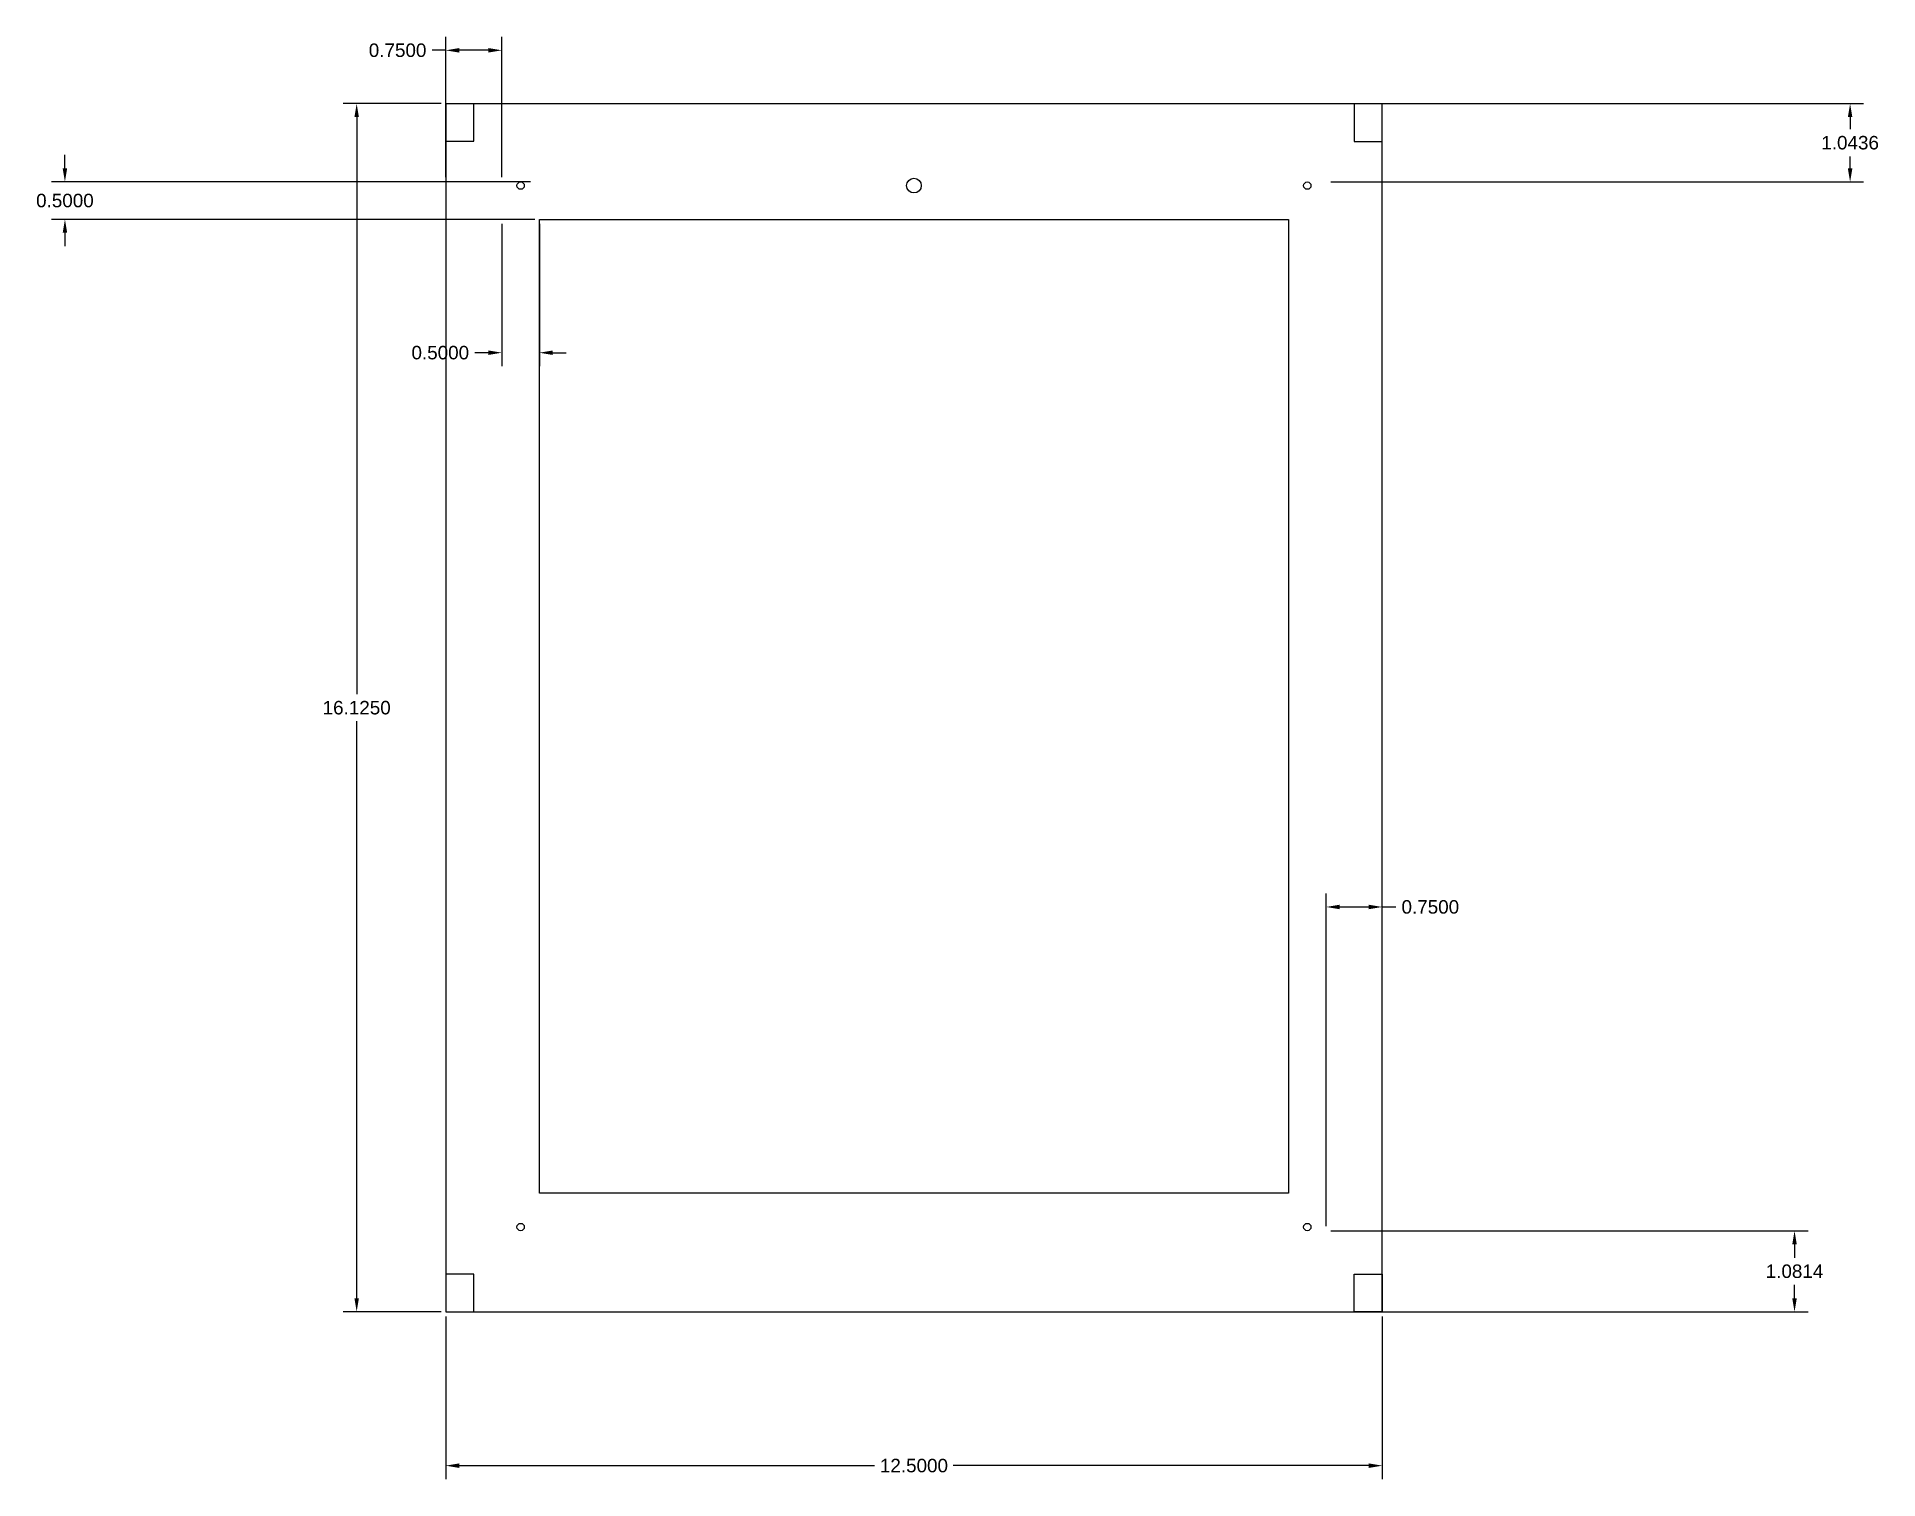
# Model space of a CAD drawing. Header units: inches. Extents: x -1.4 to 23.2, y 31.3 to 50.6.
import ezdxf

# ---------------------------------------------------------------- set-up
doc = ezdxf.new("R2010")
doc.units = ezdxf.units.IN
doc.header["$MEASUREMENT"] = 0
doc.layers.get('0').update_dxf_attribs({"color": 1})
doc.layers.add('dimensions', color=4, linetype='Continuous')
doc.styles.get("Standard").update_dxf_attribs({"font": 'Arial Regular.ttf'})
doc.dimstyles.get("Standard").update_dxf_attribs({"dimtxt": 0.18, "dimasz": 0.18, "dimexe": 0.18, "dimexo": 0.0625, "dimgap": 0.09, "dimtad": 0, "dimtih": 1, "dimtoh": 1, "dimdec": 4, "dimzin": 0, "dimdsep": 46, "dimtxsty": 'Standard', "dimcen": 0.09, "dimadec": 0, "dimazin": 0, "dimtfac": 1, "dimtdec": 4, "dimtofl": 0, "dimtmove": 0, "dimatfit": 3, "dimfxl": 1, "dimtolj": 1, "dimtzin": 0, "dimarcsym": 0})

# ---------------------------------------------------------------- blocks, each defined once
blk = doc.blocks.new('*D3')
at = {"layer": 'Defpoints', "color": 0, "transparency": 16777216}
for p in [(4.101, 33.546), (16.601, 33.546), (16.601, 31.492)]:
    blk.add_point(p, dxfattribs=at)
at = {"layer": 'dimensions', "color": 0, "lineweight": -2, "transparency": 16777216}
for p, q in [((4.101, 33.483), (4.101, 31.312)), ((16.601, 33.483), (16.601, 31.312)), ((4.281, 31.492), (9.826, 31.492)), ((16.421, 31.492), (10.876, 31.492))]:
    blk.add_line(p, q, dxfattribs=at)
at = {"layer": 'dimensions', "color": 0, "transparency": 16777216}
for points in [[(4.281, 31.522), (4.281, 31.462), (4.101, 31.492)], [(16.421, 31.522), (16.421, 31.462), (16.601, 31.492)]]:
    blk.add_solid(points, dxfattribs=at)
at = {"layer": 'dimensions', "color": 0, "transparency": 16777216, "insert": (10.351, 31.492), "char_height": 0.18, "attachment_point": 5}
blk.add_mtext('\\A1;12.5000', dxfattribs=at)
blk = doc.blocks.new('*D4')
at = {"layer": 'Defpoints', "color": 0, "transparency": 16777216}
for p in [(4.101, 49.671), (2.913, 33.546), (4.101, 33.546)]:
    blk.add_point(p, dxfattribs=at)
at = {"layer": 'dimensions', "color": 0, "lineweight": -2, "transparency": 16777216}
for p, q in [((4.039, 49.671), (2.733, 49.671)), ((2.913, 49.491), (2.913, 41.789)), ((2.913, 33.726), (2.913, 41.427)), ((4.039, 33.546), (2.733, 33.546))]:
    blk.add_line(p, q, dxfattribs=at)
at = {"layer": 'dimensions', "color": 0, "transparency": 16777216}
for points in [[(2.883, 49.491), (2.943, 49.491), (2.913, 49.671)], [(2.883, 33.726), (2.943, 33.726), (2.913, 33.546)]]:
    blk.add_solid(points, dxfattribs=at)
at = {"layer": 'dimensions', "color": 0, "transparency": 16777216, "insert": (2.913, 41.608), "char_height": 0.18, "attachment_point": 5}
blk.add_mtext('\\A1;16.1250', dxfattribs=at)
blk = doc.blocks.new('*D11')
at = {"layer": 'Defpoints', "color": 0, "transparency": 16777216}
for p in [(14.856, 49.671), (22.846, 49.671), (15.851, 48.627)]:
    blk.add_point(p, dxfattribs=at)
at = {"layer": 'dimensions', "color": 0, "lineweight": -2, "transparency": 16777216}
for p, q in [((14.918, 49.671), (23.026, 49.671)), ((22.846, 49.491), (22.846, 49.33)), ((22.846, 48.807), (22.846, 48.968)), ((15.914, 48.627), (23.026, 48.627))]:
    blk.add_line(p, q, dxfattribs=at)
at = {"layer": 'dimensions', "color": 0, "transparency": 16777216}
for points in [[(22.816, 49.491), (22.876, 49.491), (22.846, 49.671)], [(22.816, 48.807), (22.876, 48.807), (22.846, 48.627)]]:
    blk.add_solid(points, dxfattribs=at)
at = {"layer": 'dimensions', "color": 0, "transparency": 16777216, "insert": (22.846, 49.149), "char_height": 0.18, "attachment_point": 5}
blk.add_mtext('\\A1;1.0436', dxfattribs=at)
blk = doc.blocks.new('*D12')
at = {"layer": 'Defpoints', "color": 0, "transparency": 16777216}
for p in [(15.851, 34.627), (15.663, 33.546), (22.104, 33.546)]:
    blk.add_point(p, dxfattribs=at)
at = {"layer": 'dimensions', "color": 0, "lineweight": -2, "transparency": 16777216}
for p, q in [((15.914, 34.627), (22.284, 34.627)), ((22.104, 34.447), (22.104, 34.268)), ((22.104, 33.726), (22.104, 33.905)), ((15.726, 33.546), (22.284, 33.546))]:
    blk.add_line(p, q, dxfattribs=at)
at = {"layer": 'dimensions', "color": 0, "transparency": 16777216}
for points in [[(22.074, 34.447), (22.134, 34.447), (22.104, 34.627)], [(22.074, 33.726), (22.134, 33.726), (22.104, 33.546)]]:
    blk.add_solid(points, dxfattribs=at)
at = {"layer": 'dimensions', "color": 0, "transparency": 16777216, "insert": (22.104, 34.086), "char_height": 0.18, "attachment_point": 5}
blk.add_mtext('\\A1;1.0814', dxfattribs=at)
blk = doc.blocks.new('*D14')
at = {"layer": 'Defpoints', "color": 0, "transparency": 16777216}
for p in [(16.601, 38.949), (15.851, 34.627), (16.601, 34.608)]:
    blk.add_point(p, dxfattribs=at)
at = {"layer": 'dimensions', "color": 0, "lineweight": -2, "transparency": 16777216}
for p, q in [((15.851, 34.69), (15.851, 39.129)), ((16.601, 34.671), (16.601, 39.129)), ((16.031, 38.949), (16.421, 38.949)), ((16.601, 38.949), (16.781, 38.949))]:
    blk.add_line(p, q, dxfattribs=at)
at = {"layer": 'dimensions', "color": 0, "transparency": 16777216}
for points in [[(16.031, 38.979), (16.031, 38.919), (15.851, 38.949)], [(16.421, 38.979), (16.421, 38.919), (16.601, 38.949)]]:
    blk.add_solid(points, dxfattribs=at)
at = {"layer": 'dimensions', "color": 0, "transparency": 16777216, "insert": (17.243, 38.949), "char_height": 0.18, "attachment_point": 5}
blk.add_mtext('\\A1;0.7500', dxfattribs=at)
blk = doc.blocks.new('*D15')
at = {"layer": 'Defpoints', "color": 0, "transparency": 16777216}
for p in [(4.101, 50.383), (4.101, 48.627), (4.851, 48.627)]:
    blk.add_point(p, dxfattribs=at)
at = {"layer": 'dimensions', "color": 0, "lineweight": -2, "transparency": 16777216}
for p, q in [((4.101, 50.383), (3.921, 50.383)), ((4.101, 48.69), (4.101, 50.563)), ((4.671, 50.383), (4.281, 50.383)), ((4.851, 48.69), (4.851, 50.563))]:
    blk.add_line(p, q, dxfattribs=at)
at = {"layer": 'dimensions', "color": 0, "transparency": 16777216}
for points in [[(4.281, 50.413), (4.281, 50.353), (4.101, 50.383)], [(4.671, 50.413), (4.671, 50.353), (4.851, 50.383)]]:
    blk.add_solid(points, dxfattribs=at)
at = {"layer": 'dimensions', "color": 0, "transparency": 16777216, "insert": (3.459, 50.383), "char_height": 0.18, "attachment_point": 5}
blk.add_mtext('\\A1;0.7500', dxfattribs=at)
blk = doc.blocks.new('*D39')
at = {"layer": 'Defpoints', "color": 0, "transparency": 16777216}
for p in [(-0.981, 48.627), (5.295, 48.627), (5.351, 48.127)]:
    blk.add_point(p, dxfattribs=at)
at = {"layer": 'dimensions', "color": 0, "lineweight": -2, "transparency": 16777216}
for p, q in [((-0.981, 48.807), (-0.981, 48.987)), ((5.233, 48.627), (-1.161, 48.627)), ((5.289, 48.127), (-1.161, 48.127)), ((-0.981, 47.947), (-0.981, 47.767))]:
    blk.add_line(p, q, dxfattribs=at)
at = {"layer": 'dimensions', "color": 0, "transparency": 16777216}
for points in [[(-1.011, 48.807), (-0.951, 48.807), (-0.981, 48.627)], [(-1.011, 47.947), (-0.951, 47.947), (-0.981, 48.127)]]:
    blk.add_solid(points, dxfattribs=at)
at = {"layer": 'dimensions', "color": 0, "transparency": 16777216, "insert": (-0.981, 48.377), "char_height": 0.18, "attachment_point": 5}
blk.add_mtext('\\A1;0.5000', dxfattribs=at)
blk = doc.blocks.new('*D42')
at = {"layer": 'Defpoints', "color": 0, "transparency": 16777216}
for p in [(4.851, 48.127), (5.351, 48.127), (4.851, 46.347)]:
    blk.add_point(p, dxfattribs=at)
at = {"layer": 'dimensions', "color": 0, "lineweight": -2, "transparency": 16777216}
for p, q in [((4.851, 48.065), (4.851, 46.167)), ((5.351, 48.065), (5.351, 46.167)), ((4.671, 46.347), (4.491, 46.347)), ((5.531, 46.347), (5.711, 46.347))]:
    blk.add_line(p, q, dxfattribs=at)
at = {"layer": 'dimensions', "color": 0, "transparency": 16777216}
for points in [[(4.671, 46.377), (4.671, 46.317), (4.851, 46.347)], [(5.531, 46.377), (5.531, 46.317), (5.351, 46.347)]]:
    blk.add_solid(points, dxfattribs=at)
at = {"layer": 'dimensions', "color": 0, "transparency": 16777216, "insert": (4.029, 46.347), "char_height": 0.18, "attachment_point": 5}
blk.add_mtext('\\A1;0.5000', dxfattribs=at)

msp = doc.modelspace()

# ---------------------------------------------------------------- linework, layer by layer
for points in [[(4.10101, 33.54573), (16.60101, 33.54573), (16.60101, 49.67073), (4.10101, 49.67073)], [(4.47601, 49.67073), (4.10101, 49.67073), (4.10101, 49.17073), (4.47601, 49.17073)], [(16.60101, 49.66702), (16.22601, 49.66702), (16.22601, 49.16702), (16.60101, 49.16702)], [(5.35108, 48.12711), (15.35108, 48.12711), (15.35108, 35.12711), (5.35108, 35.12711)], [(4.47601, 34.04573), (4.10101, 34.04573), (4.10101, 33.54573), (4.47601, 33.54573)], [(16.60101, 33.54573), (16.22601, 33.54573), (16.22601, 34.04573), (16.60101, 34.04573)]]:
    msp.add_lwpolyline(points, close=True)
for centre, radius in [((10.35101, 48.57709), 0.09842), ((5.10103, 48.57708), 0.0492), ((15.60107, 48.57708), 0.0492), ((5.10103, 34.67715), 0.0492), ((15.60104, 34.67714), 0.0492)]:
    msp.add_circle(centre, radius)

# ---------------------------------------------------------------- dimensions: what is measured, and where the dimension line sits
at = {"layer": 'dimensions'}
for base, p1, p2, picture, middle in [((4.10101, 50.3831), (4.85104, 48.62712), (4.10101, 48.62712), '*D15', (3.45897, 50.3831)), ((4.85104, 46.34699), (5.35108, 48.12711), (4.85104, 48.12711), '*D42', (4.02901, 46.34699)), ((16.60101, 38.94876), (15.85104, 34.62712), (16.60101, 34.60827), '*D14', (17.24304, 38.94876)), ((16.60101, 31.49166), (4.10101, 33.54573), (16.60101, 33.54573), '*D3', (10.35101, 31.49166))]:
    dim = msp.add_linear_dim(base=base, p1=p1, p2=p2, dimstyle='Standard', dxfattribs=at)
    dim.commit()
    dim.dimension.update_dxf_attribs({"geometry": picture, "text_midpoint": middle})
for base, p1, p2, picture, middle in [((2.91302, 33.54573), (4.10101, 49.67073), (4.10101, 33.54573), '*D4', (2.91302, 41.60823)), ((22.84562, 49.67073), (15.85104, 48.62712), (14.85578, 49.67073), '*D11', (22.84562, 49.14892)), ((-0.98119, 48.62712), (5.35108, 48.12711), (5.29528, 48.62712), '*D39', (-0.98119, 48.37711)), ((22.10359, 33.54573), (15.85104, 34.62712), (15.66349, 33.54573), '*D12', (22.10359, 34.08642))]:
    dim = msp.add_linear_dim(base=base, p1=p1, p2=p2, angle=90, dimstyle='Standard', dxfattribs=at)
    dim.commit()
    dim.dimension.update_dxf_attribs({"geometry": picture, "text_midpoint": middle})

doc.saveas('drawing.dxf')
